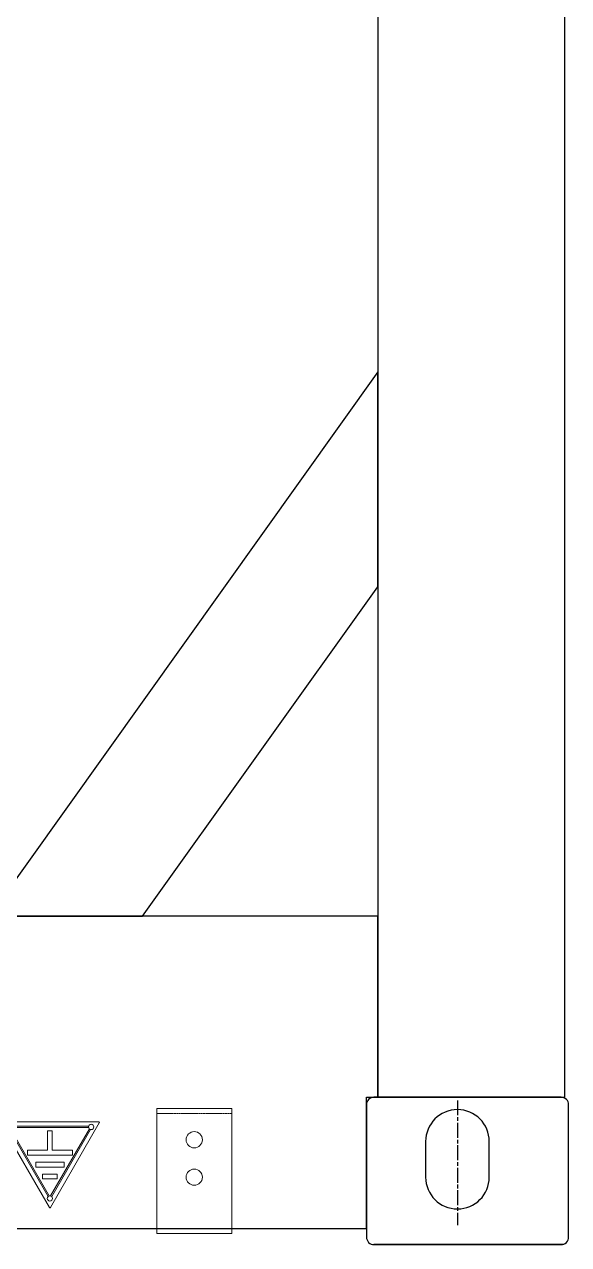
# Model space of a CAD drawing. Extents: x 59521 to 184406, y -1257 to 56672.
# Drawn here: x 80791 to 81227, y 13355 to 14332 of the extents above; entities that cross this region are included whole.
import ezdxf

# ---------------------------------------------------------------- set-up
doc = ezdxf.new("R2010")
doc.units = 0
doc.header["$MEASUREMENT"] = 0
doc.linetypes.add('AM_ISO08W050', pattern=[18, 12, -1.5, 3, -1.5])
doc.linetypes.add('HIDDEN', pattern=[0.375, 0.25, -0.125])
doc.layers.get('0').update_dxf_attribs({"linetype": 'CONTINUOUS'})
for name, color, linetype, lineweight in [('AM_0', 7, 'CONTINUOUS', 30), ('AM_7N', 4, 'AM_ISO08W050', 25), ('THICK', 7, 'CONTINUOUS', 0)]:
    doc.layers.add(name, color=color, linetype=linetype, lineweight=lineweight)

# ---------------------------------------------------------------- blocks, each defined once
blk = doc.blocks.new('EY5TYU56Y5R4')
at = {"color": 6, "lineweight": 13}
blk.add_lwpolyline([(-62562.01, -56216.34), (-62562.01, -56116.34), (-62622.01, -56116.34), (-62622.01, -56216.34)], close=True, dxfattribs=at)
at = {"color": 6, "linetype": 'HIDDEN', "lineweight": 13}
blk.add_lwpolyline([(-62562.01, -56212.34), (-62562.01, -56120.34), (-62622.01, -56120.34), (-62622.01, -56212.34)], close=True, dxfattribs=at)
at = {"color": 6, "lineweight": 13}
for centre in [(-62592.01, -56141.34), (-62592.01, -56171.34)]:
    blk.add_circle(centre, 6.5, dxfattribs=at)
blk = doc.blocks.new('EY5IU78I87UI786')
at = {"color": 2}
for p, q in [((872260.31, -72846.13), (872299.44, -72913.91)), ((872339.01, -72845.38), (872260.74, -72845.38)), ((872267.39, -72851.39), (872298.42, -72905.15)), ((872299.29, -72904.65), (872268.26, -72850.9)), ((872268.84, -72849.88), (872330.91, -72849.88)), ((872330.91, -72848.88), (872268.85, -72848.88)), ((872300.31, -72913.91), (872339.44, -72846.13)), ((872331.5, -72850.9), (872300.46, -72904.65)), ((872301.33, -72905.15), (872332.36, -72851.39)), ((872297.92, -72852.48), (872297.92, -72868.04)), ((872301.84, -72852.48), (872297.92, -72852.48)), ((872301.84, -72868.04), (872301.84, -72852.48)), ((872281.88, -72868.04), (872281.88, -72871.96)), ((872297.92, -72868.04), (872281.88, -72868.04)), ((872281.88, -72871.96), (872317.88, -72871.96)), ((872317.88, -72868.04), (872301.84, -72868.04)), ((872317.88, -72871.96), (872317.88, -72868.04)), ((872288.51, -72877.56), (872288.51, -72881.48)), ((872311.25, -72877.56), (872288.51, -72877.56)), ((872288.51, -72881.48), (872311.25, -72881.48)), ((872311.25, -72881.48), (872311.25, -72877.56)), ((872294.06, -72887.08), (872294.06, -72891)), ((872305.7, -72887.08), (872294.06, -72887.08)), ((872294.06, -72891), (872305.7, -72891)), ((872305.7, -72891), (872305.7, -72887.08))]:
    blk.add_line(p, q, dxfattribs=at)
for centre in [(872266.81, -72849.38), (872332.95, -72849.38), (872299.88, -72906.67)]:
    blk.add_circle(centre, 2.1, dxfattribs=at)
for centre, start, end in [((872260.74, -72845.88), 90, 210), ((872339.01, -72845.88), 330, 90), ((872299.88, -72913.66), 210, 330)]:
    blk.add_arc(centre, 0.5, start, end, dxfattribs=at)

msp = doc.modelspace()

# ---------------------------------------------------------------- linework, layer by layer
msp.add_lwpolyline([(81074.111, 13881.504), (81074.111, 14053.551), (80762.666, 13617.528), (80885.556, 13617.528), (81074.111, 13881.504)])
at = {"layer": 'AM_0'}
msp.add_line((81223.107, 13354.528), (81071.117, 13354.528), dxfattribs=at)
for points in [[(81072.111, 13472.528), (81224.111, 13472.528), (81224.111, 16132.528), (81072.111, 16132.528)], [(81074.111, 16132.528), (81074.111, 13472.528)]]:
    msp.add_lwpolyline(points, dxfattribs=at)
for points in [[(81221.111, 13472.528), (81071.117, 13472.528, 0.4142136), (81065.111, 13466.522), (81065.111, 13360.534, 0.4142136), (81071.117, 13354.528), (81221.105, 13354.528, 0.4142136), (81227.111, 13360.534), (81227.111, 13466.528, 0.4142138)], [(81163.548, 13437.11, 1), (81112.497, 13437.11), (81112.497, 13408.582, 1), (81163.548, 13408.582)]]:
    msp.add_lwpolyline(points, format="xyb", close=True, dxfattribs=at)
at = {"layer": 'AM_7N'}
msp.add_line((81138.022, 13470.068), (81138.022, 13369.968), dxfattribs=at)
at = {"layer": 'THICK', "lineweight": -3}
msp.add_lwpolyline([(81065.111, 13472.528), (81074.111, 13472.528), (81074.111, 13617.528), (78942.111, 13617.528), (78942.111, 13472.528), (78951.111, 13472.528), (78951.111, 13367.528), (81065.111, 13367.528)], close=True, dxfattribs=at)

# ---------------------------------------------------------------- block references
at = {"lineweight": -3, "xscale": -1}
msp.add_blockref('EY5TYU56Y5R4', (18335.104, 69579.863), dxfattribs=at)
at = {"layer": 'THICK', "lineweight": -3, "xscale": -1}
msp.add_blockref('EY5IU78I87UI786', (953111.297, 86298.15), dxfattribs=at)

doc.saveas('drawing.dxf')
